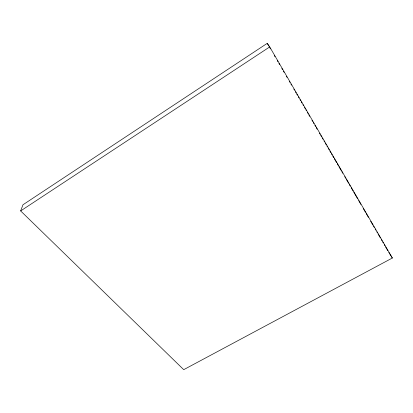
<?xml version="1.0" encoding="UTF-8"?>
<svg xmlns="http://www.w3.org/2000/svg" width="413" height="413" viewBox="0 0 413 413"><rect width="100%" height="100%" fill="white"/><g stroke="black" fill="none" stroke-linecap="round" stroke-linejoin="round"><path stroke-width="0.62" d="M20.65 210.929L22.973 204.765L267.247 43.334L269.72 46.912L392.35 258.017L183.718 369.666L20.65 210.929L269.72 46.912M388.803 252.395L392.35 258.017M267.247 43.334L268.868 46.122M269.839 47.794L270.489 48.91M274.377 55.605L275.027 56.72M277.293 60.623L277.944 61.738M278.914 63.411L279.565 64.526M281.831 68.429L282.482 69.544M283.452 71.217L284.103 72.332M286.369 76.235L287.02 77.35M289.286 81.253L289.936 82.368M290.907 84.04L291.557 85.155M293.829 89.058L294.474 90.173M295.45 91.846L296.095 92.961M296.746 94.081L297.391 95.197M298.367 96.869L299.012 97.984M299.988 99.657L300.633 100.772M301.284 101.887L301.929 103.002M302.905 104.675L303.55 105.79M304.526 107.463L305.171 108.578M305.821 109.693L306.467 110.808M307.442 112.481L308.088 113.596M308.738 114.711L309.709 116.383M311.98 120.286L312.626 121.401M313.276 122.516L313.926 123.632M314.897 125.304L315.547 126.419M316.193 127.534L317.163 129.207M319.435 133.11L320.085 134.23M320.731 135.345L321.706 137.018M322.352 138.133L323.002 139.248M323.973 140.921L324.623 142.036M325.268 143.151L326.244 144.824M326.889 145.939L327.54 147.054M328.185 148.169L329.161 149.842M329.806 150.957L330.782 152.629M331.427 153.744L332.078 154.86M332.723 155.975L333.699 157.647M334.344 158.762L336.616 162.665M337.261 163.78L338.237 165.453M338.882 166.568L341.153 170.471M341.804 171.586L342.775 173.259M344.721 176.609L345.691 178.282M346.342 179.397L348.608 183.3M349.259 184.415L350.229 186.087M351.2 187.76L353.146 191.105M353.796 192.221L357.684 198.911M358.66 200.584L360.926 204.487M363.197 208.389L365.464 212.292M366.114 213.407L368.381 217.315M370.652 221.218L372.918 225.121M373.569 226.236L374.219 227.351M375.19 229.024L375.84 230.139M376.811 231.812L377.461 232.927M378.107 234.042L380.378 237.945M381.349 239.617L381.999 240.733M382.644 241.848L383.295 242.963M384.266 244.635L384.916 245.75M385.561 246.866L387.833 250.768"/></g></svg>
